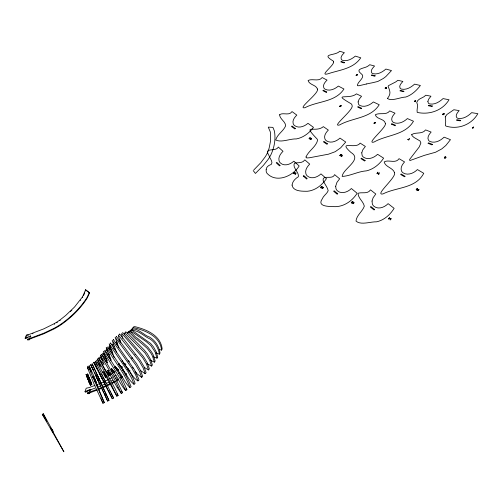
<?xml version="1.0" encoding="UTF-8"?>
<svg xmlns="http://www.w3.org/2000/svg" width="503" height="503" viewBox="0 0 503 503"><rect width="100%" height="100%" fill="white"/><g stroke="black" fill="none" stroke-linecap="round" stroke-linejoin="round"><path stroke-width="0.75" d="M310.508 138.099L309.886 137.696L309.106 138.463M127.24 333.181C128.837 329.704 134.798 339.525 136.659 339.33A121.506 48.533 34 0 0 141.877 343.681L147.083 348.221L150.818 353.087A40.51 13.939 35 0 1 152.453 356.03L154.421 362.154L150.315 360.267M128.026 332.081C129.623 328.591 135.577 338.418 137.445 338.223A121.399 48.609 34 0 0 142.682 342.556L147.851 347.114L151.579 351.981A40.479 13.983 35 0 1 153.22 354.923L155.163 361.053L154.421 362.154M415.767 100.946L415.132 100.575L414.51 101.21M445.174 158.187L445.972 157.357M88.704 380.828L88.93 381.293M88.107 391.127L85.365 392.283L85.02 391.604L90.502 389.297L89.339 392.705L87.491 393.063M85.02 391.604L86.195 388.203L88.082 387.826M129.541 332.37L129.805 331.659L130.522 331.439L133.521 332.904L146.027 341.499L150.724 345.41L155.113 352.006L157.03 358.174L153.516 356.772M130.264 331.257L130.956 330.314L133.144 331.112L150.586 343.43L153.534 346.988L156.244 351.836L157.722 357.055L157.03 358.174M357.495 74.834C357.683 73.884 356.111 74.62 356.677 75.488L355.948 75.337L356.702 75.676L357.237 75.11M28.111 337.532L25.42 338.62L25.15 338.142L30.538 335.96L29.256 339.135L27.458 339.406M25.15 338.142L26.445 334.973L28.338 334.614M25.42 338.62L25.798 337.406M414.994 100.921L415.711 100.82M27.615 339.852A5.439 4.2 -29.1 0 1 28.074 339.676L43.736 333.81L54.028 328.949A67.106 49.973 -25.4 0 0 60.593 325.051C70.791 317.997 79.946 309.169 86.767 298.769A28.275 21.585 -24.3 0 0 87.679 297.122L89.572 292.847L85.629 289.722L82.825 296.16A21.063 16.09 -24.2 0 1 82.027 297.474L74.802 306.673A62.303 46.351 -25.1 0 1 73.872 307.654L65.717 315.444L59.97 319.99A59.115 44.088 -25.4 0 1 54.047 323.756L43.774 328.861L29.161 334.426A12.041 9.192 -27.9 0 1 28.79 334.545M85.629 289.722L85.548 290.973M131.34 331.018C134.068 324.504 145.141 336.255 149.146 336.872C155.069 340.122 159.055 346.416 160.048 353.031L159.42 354.156L155.823 352.917M89.358 292.344L87.465 296.619A28.294 21.591 -24.3 0 1 86.554 298.273C79.725 308.672 70.558 317.512 60.347 324.561A67.157 49.986 -25.4 0 1 53.783 328.459L43.478 333.326L27.803 339.192A5.439 4.2 -29.1 0 0 27.344 339.374M444.507 157.722L444.476 158.112A0.811 0.585 3.7 0 0 444.665 158.194L445.023 158.219M90.213 392.246L89.44 393.635L87.855 393.736M84.762 292.953L84.523 293.519M339.953 155.458L340.877 155.176A1.327 0.962 -2.5 0 0 341.606 155.05M84.265 294.129L84.064 294.576M320.857 187.487L320.788 187.871A0.805 0.604 -3.5 0 0 320.971 187.952L321.316 187.984M322.09 187.129L321.285 187.154L321.977 186.739M341.141 105.907L341.286 105.655M83.756 295.255L83.599 295.588M30.098 338.557L29.287 339.852L27.747 339.902M26.137 336.501L26.439 335.866M159.382 349.472L161.582 350.126L162.155 348.988C160.778 335.419 146.48 329.452 134.955 326.667A4.665 1.962 27.2 0 0 133.741 326.793L131.484 329.572L128.598 331.754M374.905 123.424C371.975 123.813 376.659 121.248 374.924 123.21M442.759 114.332L443.627 114.106M80.732 300.153L80.493 300.486M146.939 363.65L151.573 366.083L152.378 365.008L150.812 359.871L147.335 353.804L143.871 349.635L127.555 333.156L125.744 331.773L125.322 332.678M374.691 123.342L374.194 123.405M130.881 330.704L133.132 327.931A4.672 1.955 27.2 0 1 134.345 327.811C145.876 330.609 160.18 336.557 161.582 350.126M442.577 114.2C442.797 115.225 444.143 114.697 442.741 114.47M309.314 138.545L309.854 138.482M445.633 157.502L444.878 157.364L445.57 157.037M144.242 367.391L148.492 369.944L149.36 368.894L147.31 362.839L143.474 356.52L124.43 334.281L122.732 332.653L122.292 333.112M374.131 123.141L374.672 123.128M390.712 219.773L390.85 219.61A1.635 1.258 2 0 0 390.24 219.585L391.171 218.528L389.894 219.842A1.327 1.019 2 0 1 390.705 219.792M140.614 370.592L145.191 373.716L146.115 372.692L144.009 366.681L140.155 360.198L120.569 335.086L119.4 333.973L119.217 334.608M131.346 330.622C137.816 329.465 144.185 336.494 150.032 339.003C155.157 342.348 158.483 348.177 159.42 354.156M414.635 101.367L415.151 101.323M134.898 354.804L135.244 354.433M391.422 124.134L391.875 123.663L395.584 125.304L395.138 125.781L391.428 124.14M303.284 176.088L303.781 175.578L307.182 178.54L306.685 179.049L303.29 176.094M131.767 358.035L132.119 357.683M131.962 358.513L132.308 358.161M135.068 371.245L135.867 372.88L141.67 377.376L142.657 376.389L140.488 370.415L136.665 363.82L116.262 336.262L116.193 336.941M135.867 372.88L136.357 372.39M375.238 122.877L374.521 122.776L375.131 122.487M129.145 361.349L128.781 361.707L128.95 360.871M253.896 169.869L260.774 162.739L265.244 156.798A50.457 36.059 -10 0 0 267.508 152.673L269.118 148.19L270.539 141.085A53.255 37.932 -10.1 0 0 270.645 140.23L270.425 132.673A17.863 12.72 -8 0 0 270.212 131.673L268.269 127.14L272.903 127.366L274.16 130.378A24.006 17.096 -8.1 0 1 274.5 131.604C275.826 139.538 274.223 147.882 270.746 155.081A57.367 40.957 -10.1 0 1 268.074 159.501L263.327 165.449L255.43 173.453L253.185 170.555M340.267 105.9L340.625 105.661M130.051 370.604L129.101 371.51M128.466 368.567L127.466 369.529M71.501 310.728L71.835 310.408M129.579 370.095L128.623 371M70.495 311.69L70.835 311.37M124.235 364.493C129.843 369.233 131.459 377.093 137.948 380.909L138.985 379.96L138.539 378.451L134.464 369.749L113.276 339.374L113.269 340.003M125.92 364.329L125.486 364.706L125.285 364.235L125.725 363.858M123.493 369.705L122.562 370.485M126.555 373.792L125.115 374.974M119.569 365.945A5.904 1.031 50.9 0 1 119.997 366.341C125.794 371.516 127.756 379.62 134.031 384.305L135.118 383.393L133.276 378.463L130.56 373.182L110.396 342.857L110.371 343.392M126.027 373.301L125.084 374.075M114.998 367.504L115.237 367.662A5.917 0.843 53.5 0 1 116.614 368.963C122.003 374.521 124.147 382.355 129.944 387.543L131.082 386.669C125.8 372.61 114.816 358.067 107.472 347.001M122.411 367.171L121.959 367.511L121.757 367.039L122.216 366.7M119.362 363.952L118.796 364.373L118.595 363.902L119.161 363.474M120.01 339.921L119.745 340.43L120.242 341.304M122.367 376.169L120.852 377.244A68.571 54.513 -25.7 0 1 120.55 377.464M118.595 363.902L121.757 367.039M122.361 377.074L121.154 377.935A68.49 54.487 -25.7 0 1 120.852 378.149M111.264 370.818L111.157 369.774L111.842 370.063A5.929 0.66 56 0 1 113.1 371.453C118.054 377.369 120.412 384.958 125.706 390.605L126.888 389.781C121.506 376.024 111.848 362.11 104.561 350.704M129.535 331.773L130.327 331.232M112.27 373.364L113.439 372.56L112.622 370.554M442.653 114.137L443.784 113.93M118.689 369.818L118.249 370.114L118.042 369.642L118.488 369.347M118.249 370.114L115.3 366.794L115.3 366.184M108.334 372.339A5.942 0.478 58.4 0 1 109.459 373.811L117.249 387.53L121.336 393.497L122.556 392.717L115.816 378.64L101.637 354.244L101.707 354.747M117.249 387.53L117.859 387.14M121.336 393.497L114.565 379.432L100.367 355.03L104.046 364.7L98.607 358.098L105.492 370.359L109.006 375.483L110.214 374.722L109.61 373.345M105.492 370.359L106.095 369.982M113.879 376.571L114.275 376.332A60.366 48.087 -25.8 0 0 116.023 375.238M111.641 368.447L114.175 372.05L114.772 371.698M111.446 368.561L114.382 372.522L114.98 372.17M116.859 396.207L110.107 382.098L97.318 358.677L100.575 366.605L96.161 360.161L102.43 372.163L105.63 377.489L104.259 374.05L106.045 376.584L116.859 396.207L118.117 395.471L115.061 388.693L98.613 357.941L99.016 359.186M102.43 372.163L103.668 371.453M112.288 377.508L109.698 378.929M114.244 381.4L112.062 382.601M111.49 380.853L112.641 380.218M112.295 398.734L95.425 364.424L94.149 362.066L97.104 368.636L93.577 362.292L112.295 398.734L113.577 398.049L95.469 361.374L96.167 363.059M111.044 373.817L110.195 374.263L107.686 370.617L108.195 370.346M111.251 374.282L110.402 374.735L107.686 370.617M111.936 383.519L114.552 382.085A68.49 54.487 -25.7 0 0 118.689 379.583M107.9 371.082L108.409 370.818M111.012 383.996L107.34 385.795M26.955 335.212L28.451 335.205M108.346 379.627L105.423 381.048M110.22 383.563L107.29 384.996M109.038 382.123L106.41 383.399M93.369 370.252L90.861 365.059L107.655 401.086L108.969 400.438L99.531 380.029M105.303 394.157L105.957 393.836M99.236 380.84L99.883 380.526L92.106 363.751L108.969 400.438M87.937 390.787L94.922 388.171M96.658 375.175L97.305 374.867M106.743 375.999C105.737 376.011 106.296 377.244 106.957 376.464M104.379 372.245C103.423 372.176 104.033 373.496 104.593 372.717M106.498 385.361L102.411 387.153M106.818 386.04L102.731 387.832M104.97 382.085L103.926 382.557M104.391 381.519L100.374 383.255M88.365 369.265L87.396 367.492L94.224 384.449L102.964 403.255L104.303 402.658L94.501 378.96L96.262 382.23L95.601 382.519M100.971 396.182L101.637 395.886M105.02 384.034L102.122 385.298M92.671 377.005L93.979 376.426L89.138 365.65L91.37 372.207L88.786 367.159L91.206 373.446L104.303 402.658M102.486 377.929L101.983 378.149L102.203 378.614L102.706 378.401M100.65 373.918C99.519 373.936 100.097 375.175 100.87 374.383M116.922 341.713L116.815 342.505M101.782 383.481L100.965 383.827M101.562 387.505L97.909 388.976M101.883 388.184L98.236 389.649M99.827 383.481L96.425 384.845M99.066 379.363L99.393 379.784L98.714 380.061M100.644 385.914L97.708 387.09M96.84 375.49L97.337 375.295L97.557 375.76L97.066 375.961M98.142 380.287L97.808 379.866M96.325 376.59L95.972 375.835L96.312 375.703M96.758 385.524L97.28 385.317M417.113 188.845C418.509 188.726 416.66 190.637 416.427 189.725A1.786 1.327 3 0 1 417.144 188.876M96.834 389.397L87.83 392.761A5.564 4.596 -30.7 0 0 87.365 392.95M97.161 390.07L88.17 393.434A5.558 4.59 -30.7 0 0 87.711 393.623M94.577 381.129L94.992 380.972L95.218 381.437L94.256 381.802M94.935 385.424L88.993 387.637A12.311 10.047 -29.1 0 1 88.61 387.763M92.753 377.087L93.376 376.848L93.596 377.319L92.98 377.552M114.433 367.46L114.797 367.416M321.474 187.946L322.36 187.091A0.629 0.472 -3.5 0 0 322.36 186.915L322.209 186.682A0.773 0.578 -3.5 0 0 322.058 186.594A0.692 0.522 -3.5 0 0 321.115 186.871M91.03 383.016L90.798 382.557L89.421 383.06L86.095 374.421L90.559 385.556L88.855 381.136L89.653 383.525L91.03 383.016L90.163 380.431M89.018 379.036L89.616 378.816L91.068 382.5L87.459 373.867L91.923 385.002L90.024 380.017L90.094 380.444M88.717 380.953L89.364 380.714L88.629 380.689L86.189 374.59M32.638 333.766L33.072 333.608M88.629 380.689L88.012 378.853L89.389 378.35L89.616 378.816M340.235 105.926L340.971 106.328L340.091 106.711A0.641 0.446 -3 0 1 339.776 106.158L339.902 105.988A2.823 1.962 -2.9 0 1 340.097 105.793L340.298 105.643A0.692 0.478 -3 0 1 341.248 105.586M366.511 83.988L358.979 85.743L357.463 85.68C356.916 81.769 366.549 77.236 360.94 73.52C354.804 68.829 364.279 68.263 367.02 66.629A9.274 5.256 -12.4 0 0 368.749 65.553L369.724 64.717L374.559 66.019C373 67.716 370.353 70.2 371.667 72.709A4.81 2.767 -11.8 0 0 373.056 73.677C377.747 74.802 382.475 72.061 385.895 69.062L391.497 70.565L386.04 76.362A33.211 18.951 -12.5 0 1 383.116 78.594L377.81 81.473L372.075 82.838A95.369 60.153 -11.2 0 0 366.505 83.963M106.755 348.837L107.365 350.132M340.871 155.012C338.305 154.962 341.719 156.71 339.946 155.546M118.695 340.688L120.035 340.996M417.427 188.814C414.038 188.82 418.421 191.888 417.477 188.656M115.2 342.405L117.425 343.197M113.351 344.498L111.999 344.039L112.2 344.857M110.371 346.095L109.579 345.926L109.792 346.441M444.438 113.879L443.206 113.515L444.03 113.879M472.424 128.076L473.537 126.938L472.732 127.85A1.547 1.069 4.3 0 1 473.31 127.875L473.191 128.007A1.251 0.868 4.3 0 0 472.418 128.064M116.539 344.222L117.356 344.599M356.86 75.085L356.822 74.67L357.426 74.639M409.549 138.841L409.341 138.74A2.59 1.836 1.1 0 1 408.964 139.029A3.112 2.207 1.1 0 1 407.726 139.488L408.832 139.972L408.015 139.583A2.811 1.993 1.1 0 0 409.543 138.834M110.534 360.752C112.886 361.242 103.021 342.889 107.315 348.692C114.653 361.726 124.819 373.333 129.944 387.543M341.719 154.943L340.512 154.547L341.304 154.943M112.408 345.492L114.005 346.334M104.831 350.975L109.579 354.98M100.87 355.558L100.858 355.929M309.861 138.325L309.873 137.897L310.464 137.948M414.673 101.606L415.409 101.7L414.403 101.562M110.867 347.925L108.579 346.881L111.704 350.616M309.351 138.79L310.068 138.878L309.068 138.715M108.378 348.183L112.345 351.188M85.843 290.218L89.572 292.847M113.464 348.045L115.143 349.277M128.177 360.915L128.586 361.229M128.114 361.192L128.781 361.707M107.761 351.427L105.768 350.094L106.076 350.78M110.232 351.232L112.861 353.477M122.286 361.607L122.688 361.959M123.587 362.745L125.285 364.235M123.493 362.965L125.486 364.706M104.593 354.69L102.738 353.188L106.944 359.387M111.056 359.375L108.466 356.64M119.016 364.593L121.959 367.511M108.334 372.339L107.761 371.975L109.006 375.483M115.093 366.322L118.042 369.642M103.662 358.551L106.944 362.411A4.2 0.472 56.1 0 0 107.497 362.826L103.316 351.257L119.67 377.91L125.706 390.605M107.328 360.682L101.895 354.684L102.606 356.105M106.95 354.25L110.182 358.306M125.995 388.637L126.888 389.781M102.486 360.4L99.77 357.055L100.034 357.759M132.666 367.442L133.377 368.46M121.531 391.221L122.556 392.717M98.915 361.531L97.406 359.381L97.601 359.884M101.122 356.401L101.43 356.904M116.998 393.616L118.117 395.471M103.838 372.497L106.334 376.76M30.538 335.96L30.809 336.438M50.394 427.588L52.746 431.983L51.381 429.461M50.394 427.594L51.199 429.122M101.782 374.616L101.971 374.974M102.323 375.697L102.518 376.062M103.398 377.747L103.549 378.03L103.335 377.564M110.886 392.918L113.577 398.049M99.927 374.226L102.203 378.614M103.781 378.621L104.115 379.268M97.048 377.979L97.406 378.696M104.806 380.614L105.152 381.293M105.831 382.651L106.164 383.311M90.502 389.297L90.842 389.976M89.421 383.06L89.653 383.525M88.012 378.853L89.289 381.909L88.258 379.35L89.15 381.444M93.476 370.478L93.621 370.761L93.457 370.365M97.651 379.205L98.255 380.444M95.972 375.835L96.199 376.307M99.883 380.526L98.274 377.206L99.267 379.451M104.272 393.673L107.655 401.086M95.073 373.509L95.337 374.062M109.836 390.837L110.214 391.636M103.857 392.805L101.31 387.385M91.257 365.31L90.804 364.373L91.282 365.486M94.463 372.207L94.778 372.88M100.078 384.726L100.707 386.084M99.757 384.028L98.5 381.293M88.207 367.008L87.818 366.228L88.214 367.53M96.752 364.348L97.085 365.071M97.343 375.301L99.393 379.784M96.513 377.017L96.884 377.841M96.978 378.017L98.211 380.67M97.947 380.086L97.507 379.099M110.195 374.263L110.402 374.735M92.011 367.115L93.137 369.642M114.175 372.05L114.382 372.522M97.331 378.709L97.016 377.986M116.551 370.277L115.501 367.221M90.213 380.582L91.244 383.053M88.855 381.136L89.886 383.6L88.465 379.966M89.025 381.645L90.094 384.21M86.29 374.685L88.151 379.117M90.534 381.538L91.678 384.317M89.591 378.954L87.616 374.131L90.798 382.557M320.839 187.613L321.819 187.481L321.052 187.229A0.654 0.49 -3.5 0 1 321.096 186.852M93.979 376.426L96.262 382.23M93.376 376.848L95.218 381.437M101.103 398.508L102.964 403.255M111.446 371.365L111.685 371.975M118.777 347.573L115.143 337.268L135.653 364.82L139.488 371.415L141.67 377.376M120.846 342.989L118.469 336.501L118.324 334.992L139.205 361.229L143.072 367.712L145.191 373.716M116.445 352.113L112.182 340.336L131.924 368.315L135.703 374.986L137.948 380.909M122.631 338.356L121.481 333.659L123.512 335.344L142.588 357.583L146.43 363.902L148.492 369.944M88.245 379.319L88.71 380.714M444.489 157.854L445.469 157.735L444.696 157.54A0.66 0.472 3.7 0 1 444.671 157.131M134.031 384.305L131.723 378.419L128.001 371.673L109.176 343.794L114.225 357.677M151.573 366.083L149.561 359.997L144.952 352.848L124.889 332.854L124.442 333.212L124.581 334.357M445.727 157.005A0.66 0.472 3.7 0 1 445.928 157.408M445.771 156.967A0.78 0.56 3.7 0 0 445.614 156.879A0.698 0.503 3.7 0 0 444.69 157.15M444.338 113.98A1.314 0.905 2.5 0 1 443.633 114.062M119.953 372.528A60.366 48.087 -25.8 0 1 118.664 373.459M118.387 378.897A68.571 54.513 -25.7 0 1 116.916 379.822M122.669 360.638A42.724 34.242 -25.3 0 1 121.915 361.286M122.87 361.116A42.692 34.229 -25.4 0 1 122.405 361.512M82.769 297.135A21.044 16.09 -24.2 0 1 82.523 297.55M60.215 320.48A59.071 44.075 -25.4 0 1 59.939 320.669M57.355 322.392A59.071 44.075 -25.4 0 1 56.694 322.807M54.682 324.014A59.071 44.075 -25.4 0 1 54.293 324.24M124.675 372.05A59.813 47.766 -25.8 0 1 124.04 372.572M121.198 374.76A59.813 47.766 -25.8 0 1 120.399 375.332M116.834 377.715A59.813 47.766 -25.8 0 1 115.841 378.325M387.473 98.45C391.529 101.656 400.52 97.092 405.814 97.035C411.794 95.004 416.641 90.446 420.382 85.479L414.591 84.139C411.152 87.277 406.405 90.125 401.583 89.144A4.923 2.773 -12.9 0 1 400.13 88.22C398.703 85.749 401.35 83.171 402.878 81.442L397.892 80.291L395.773 81.901L388.605 85.598A2.949 1.66 -13.5 0 0 388.109 86.321C389.988 91.219 391.315 93.564 387.473 98.45M411.718 134.578L412.058 135.672L413.894 137.388L420.036 140.985L420.892 142.984L419.263 146.901L409.819 159.181L409.53 160.105L410.058 160.52L424.507 155.326L435.567 152.239L441.753 148.913L445.84 145.474L450.481 139.677L444.086 137.162C440.578 140.658 435.07 143.493 430.122 141.563A5.263 3.546 -2.8 0 1 428.481 140.192C426.865 137.325 429.266 134.163 431.134 132.069L425.607 129.9C422.338 134.521 415.685 131.868 411.718 134.578M305.975 157.03L306.767 157.967L309.408 157.772L328.528 154.176L335.218 151.699L340.682 147.807L345.724 142.041L340.003 138.105C336.532 141.387 330.603 143.757 326.296 140.708A5.061 4.037 13.4 0 1 324.9 138.872C323.706 135.565 326.126 132.314 328.346 130.082L323.335 126.637C315.35 133.484 301.46 122.55 317.129 139.054A3.578 2.867 12.3 0 1 317.544 140.519C315.727 147.134 308.572 150.793 305.975 157.03M394.528 172.718C396.722 177.201 373.798 195.862 382.984 193.925C396.546 186.997 415.698 188.719 423.746 173.302L417.415 169.555C413.919 173.17 407.851 175.792 403.173 172.913A5.351 4.131 10.9 0 1 401.564 171.102C400.074 167.807 402.387 164.311 404.557 161.928L399.049 158.665C395.666 164.06 388.171 159.187 384.16 161.96C385.487 167.241 393.05 167.688 394.528 172.718M51.149 428.437L63.887 451.776L43.082 415.811L42.258 414.195L46.854 421.193L43.139 413.554L53.136 431.417L51.149 428.437M279.561 114.81C279.92 119.205 285.528 121.493 285.654 125.8C283.466 131.182 277.197 134.351 275.732 140.004C281.542 142.877 289.797 138.608 296.342 138.929C303.347 137.627 309.345 133.018 313.457 127.328L307.981 123.31C304.529 126.46 298.663 128.693 294.532 125.574A4.942 3.999 15.1 0 1 293.211 123.725C292.136 120.431 294.582 117.274 296.814 115.105L292.017 111.578C289.143 116.237 282.724 111.993 279.561 114.81M352.961 202.087L353.131 202.376A0.698 0.528 -1.1 0 0 352.704 201.665A0.698 0.528 -1.1 0 0 351.811 202.074A0.698 0.528 -1.1 0 0 352.44 202.703L351.207 202.766L352.05 203.218C353.452 203.57 350.931 200.98 352.961 202.087M358.111 101.908L358.482 104.09A4.967 3.471 -0.6 0 0 359.928 105.517C364.524 107.68 369.912 105.127 373.383 101.958L379.218 104.756C370.516 118.595 352.534 117.551 339.626 124.939C330.471 127.617 354.307 109.572 352.075 105.467A4.558 3.2 -1.4 0 0 351.201 103.832C331.226 92.168 349.044 100.16 356.476 93.854L361.544 96.28L359.067 99.355L358.111 101.908M335.69 186.255L335.991 188.638A5.288 4.477 29.7 0 0 337.394 190.794C341.562 194.447 347.938 192.058 351.377 188.512L357.124 193.265C352.043 201.407 342.914 207.462 333.036 206.595C328.478 206.45 316.777 206.481 322.297 198.823C323.492 195.592 327.013 193.787 328.182 190.687C327.422 186.827 324.297 183.903 323.089 180.175C322.693 174.434 332.628 180.156 334.589 174.635L339.644 178.81L336.903 182.444L335.69 186.255M361.764 152.824L362.129 155.446A5.2 4.087 12.1 0 0 363.631 157.269C368.121 160.243 374.119 157.741 377.602 154.295L383.619 158.149C379.62 164.236 373.572 169.234 366.366 170.875C358.079 171.41 350.233 176.025 342.178 176.434C342.681 168.769 362.927 159.589 351.037 152.522C336.997 139.803 356.042 149.762 360.123 143.097L365.367 146.455L362.776 149.875L361.764 152.824M427.864 101.399L428.355 103.09A5.036 2.785 -13.9 0 0 429.87 103.97C434.812 104.813 439.591 101.851 443.042 98.588L449.028 99.757C442.565 110.641 429.178 115.105 417.22 112.395C416.453 109.371 418.634 105.718 416.723 102.505C417.716 98.399 423.3 98.211 425.808 95.212L430.952 96.218L428.675 99.154L427.864 101.399M292.061 185.098C293.054 191.568 302.265 191.241 307.333 191.272C315.331 190.543 322.077 185.11 326.46 178.659L320.958 173.881C317.531 177.289 311.219 179.565 307.207 175.88A5.175 4.42 31.4 0 1 305.887 173.724C304.837 170.096 307.27 166.568 309.697 164.104L304.843 159.885C302.46 163.532 297.996 162.337 294.469 163.129C292.149 167.292 298.537 171.592 298.442 176.019A2.163 1.861 30.4 0 1 298.072 176.937C295.135 178.754 292.45 181.482 292.061 185.098M317.468 89.044C319.298 93.363 296.412 109.459 304.994 107.705C317.739 100.921 335.243 102.379 343.945 89.018L338.374 86.076C334.929 89.094 329.584 91.515 325.171 89.226A4.835 3.446 0.8 0 1 323.806 87.773C322.599 84.856 325.127 82.014 327.044 80.109L322.197 77.55C318.726 82.108 312.162 78.235 308.106 80.486C309.251 85.026 316.129 84.743 317.468 89.044M339.934 106.34L340.738 106.246L339.934 106.328M372.031 201.055L372.365 204.061A5.42 4.54 28.3 0 0 373.861 206.23C378.187 209.839 384.657 207.343 388.096 203.64L394.119 208.355C390.146 214.775 384.003 220.301 376.426 221.836C370.334 221.616 360.789 225.426 355.998 221.062C356.564 215.209 362.493 211.518 364.323 206.173C363.443 201.609 358.545 198.591 358.054 193.862A1.484 1.245 26.7 0 1 358.576 193.108C362.537 192.096 367.838 194.215 370.51 189.883L375.798 194.02L373.113 197.761L372.031 201.055M333.514 61.926C334.407 65.296 318.449 76.456 327.962 73.803C339.487 69.911 353.351 68.917 360.764 57.801L355.344 56.11C351.937 58.989 347.215 61.63 342.644 60.341A4.716 2.779 -10.6 0 1 341.317 59.323C340.147 56.764 342.744 54.368 344.366 52.683L339.682 51.224C335.576 56.053 320.04 53.23 333.105 60.913A4.621 2.735 -11.3 0 1 333.514 61.926M266.169 169.612L266.181 171.177A5.539 4.81 32.8 0 0 266.93 173.227C276.109 183.469 292.998 176.289 299.159 165.971L293.859 161.155C290.438 164.456 284.182 166.625 280.309 162.903A5.08 4.376 33.3 0 1 279.058 160.753C278.096 157.143 280.561 153.704 283.007 151.296L278.322 147.046C275.713 152.334 263.333 146.618 269.048 155.679C269.602 158.288 273.475 161.803 271.262 164.437C268.847 165.236 266.301 166.738 266.169 169.612M445.256 116.878L445.702 121.229L445.413 125.417A4.099 2.257 -15.2 0 0 446.111 126.127C458.139 129.875 471.619 124.713 477.85 113.672L471.657 112.659C468.192 116.067 463.37 119.142 458.315 118.425A5.162 2.804 -14.8 0 1 456.724 117.576C455.064 115.174 457.686 112.402 459.164 110.61L453.851 109.736L446.859 114.546L445.256 116.878M385.373 123.43C386.952 127.215 365.266 144.468 373.993 142.066C386.926 134.634 405.097 135.458 413.485 121.223L407.386 118.57C403.89 121.889 398.451 124.593 393.679 122.543A5.105 3.502 -1.8 0 1 392.139 121.148C390.68 118.255 393.126 115.225 395.018 113.194L389.731 110.899C386.317 115.671 379.419 112.244 375.307 114.797C376.64 119.538 384.556 118.513 385.373 123.43M418.955 189.417L418.062 190.423A1.61 1.195 3.1 0 1 418.666 190.455L418.527 190.606A1.302 0.968 3.1 0 0 417.729 190.662L418.955 189.417M390.183 218.478L388.285 218.975L389.479 217.629L389.41 218.069L390.183 218.478M389.278 218.22L388.737 218.83L389.831 218.516L389.278 218.22M460.698 120.374L460.27 120.846L456.504 120.192L456.925 119.72L460.698 120.374M374.559 209.424L374.069 209.965L370.353 207.041L370.843 206.5L374.559 209.424M404.978 176.276L404.519 176.786L400.646 174.472L401.117 173.956L404.978 176.276M432.366 144.374L431.92 144.87L428.022 143.305L428.474 142.814L432.366 144.374M353.98 202.319L352.905 203.702A1.289 0.981 -1 0 1 353.691 203.658L353.842 203.482A1.597 1.213 -1 0 0 353.244 203.457L353.98 202.319M377.898 172.215L376.873 173.535A1.264 0.937 0.1 0 1 377.646 173.485L377.784 173.321A1.559 1.151 0.1 0 0 377.2 173.296L377.898 172.215M379.205 172.875L378.181 174.195A1.264 0.937 0.2 0 1 378.96 174.145L379.099 173.981A1.566 1.157 0.2 0 0 378.514 173.956L379.205 172.875M432.354 106.02L431.926 106.473L428.298 105.731L428.719 105.278L432.354 106.02M337.702 193.718L337.205 194.246L333.659 191.297L334.155 190.775L337.702 193.718M365.109 160.526L364.631 161.029L360.947 158.646L361.424 158.143L365.109 160.526M323.354 187.311L322.404 188.304A1.559 1.176 -3.4 0 1 322.983 188.336L322.844 188.48A1.264 0.949 -3.4 0 0 322.058 188.537L323.354 187.311M342.197 155.182L341.16 156.458A1.232 0.899 -2.5 0 1 341.914 156.408L342.059 156.244A1.522 1.107 -2.5 0 0 341.487 156.226L342.197 155.182M403.884 91.238L403.456 91.684L399.942 90.842L400.369 90.402L403.878 91.238M385.587 87.516C383.493 89.113 388.109 88.377 385.99 87.698L386.241 87.44L385.587 87.516M385.87 87.818L385.392 88.295L386.361 88.038L385.87 87.818M295.72 173.931L295.575 174.082A1.239 0.918 -5.4 0 0 294.808 174.139L296.11 172.944L295.154 173.912A1.528 1.138 -5.4 0 1 295.72 173.937M361.638 108.277L361.179 108.736L357.633 107.007L358.086 106.548L361.638 108.277M327.428 143.808L326.944 144.292L323.435 141.852L323.913 141.374L327.428 143.808M293.287 173.126L294.343 173.642L293.563 173.227A2.817 2.081 -5.6 0 0 295.173 172.447L294.984 172.347A2.597 1.918 -5.6 0 1 294.576 172.648A3.119 2.308 -5.6 0 1 293.293 173.126M311.445 138.268L310.395 139.501A1.201 0.861 -4.5 0 1 311.131 139.45L311.275 139.293A1.484 1.069 -4.5 0 0 310.722 139.274L311.445 138.268M375.15 75.815L374.716 76.242L371.321 75.299L371.748 74.872L375.15 75.815M280.02 165.349L279.523 165.845L276.241 162.859L276.744 162.368L280.02 165.349M295.318 128.491L294.833 128.963L291.47 126.473L291.947 126.002L295.318 128.491M326.724 92.005L326.265 92.451L322.863 90.634L323.322 90.194L326.724 92.005M344.53 62.523L344.09 62.944L340.795 61.888L341.235 61.473L344.53 62.523M94.922 361.726L94.922 361.726M88.232 379.501L86.252 374.678L88.415 380.042L86.29 374.521L88.232 379.501"/></g></svg>
